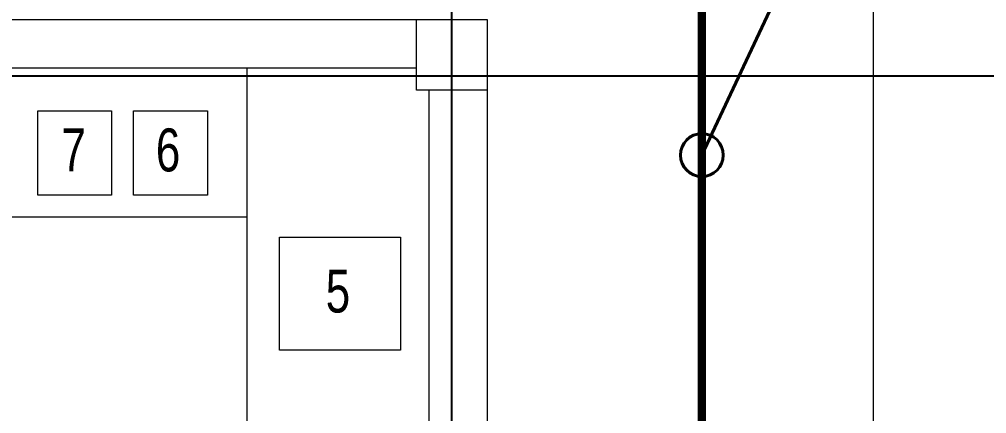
# Model space of a CAD drawing. Header units: metres. Extents: x -18745 to 220762, y -1579758 to -1356048.
# Drawn here: x 207698 to 212205, y -1456809 to -1454973 of the extents above; entities that cross this region are included whole.
import ezdxf
from ezdxf import colors
from ezdxf.entities.mleader import LeaderData, LeaderLine
from ezdxf.math import Vec2, Vec3

# ---------------------------------------------------------------- set-up
doc = ezdxf.new("R2010")
doc.units = ezdxf.units.M
doc.linetypes.add('DASHDOTX2', pattern=[50.8, 25.4, -12.7, 0, -12.7])
doc.linetypes.add('DASHED2', pattern=[0.375, 0.25, -0.125])
doc.layers.get('0').update_dxf_attribs({"lineweight": 0})
doc.layers.add('0E-PW-GRD', color=6, linetype='Continuous')
doc.layers.add('A-100 - Copy$0$axes', color=8, linetype='Continuous')
for name, color, linetype, lineweight in [('A-100 - Copy$0$Medical Equipment and Furniture', 8, 'Continuous', 0), ('A-100 - Copy$0$Proj', 8, 'Continuous', 0), ('A-100 - Copy$0$Structure', 8, 'Continuous', 9), ('A-100 - Copy$0$Walls', 8, 'Continuous', 0), ('E-GRND', 94, 'DASHED2', 40)]:
    doc.layers.add(name, color=color, linetype=linetype, lineweight=lineweight)
doc.styles.add('A-100 - Copy$0$X3G_ENTITY_2587EA', font='swisscl.ttf', dxfattribs={"height": 200})
doc.styles.add('ROMANS', font='romans.shx', dxfattribs={"width": 0.85})

# ---------------------------------------------------------------- blocks, each defined once
blk = doc.blocks.new('_Origin')
at = {"color": 0, "linetype": 'ByBlock', "lineweight": -2}
blk.add_line((0, 0), (-1, 0), dxfattribs=at)
blk.add_circle((0, 0), 0.5, dxfattribs=at)
blk = doc.blocks.new('A-100 - Copy')
at = {"layer": 'A-100 - Copy$0$axes'}
for p, q in [((209713.3, -1477297.4, 0), (209713.3, -1451192.7, 0)), ((209713.3, -1477297.4, 0), (209713.3, -1451192.7, 0)), ((215795, -1455237.7, 2.4), (83877.8, -1455237.7, 2.4))]:
    blk.add_line(p, q, dxfattribs=at)
at = {"layer": 'A-100 - Copy$0$Medical Equipment and Furniture'}
blk.add_line((207068.8, -1455892.7, 0), (208758.3, -1455892.7, 0), dxfattribs=at)
at = {"layer": 'A-100 - Copy$0$Medical Equipment and Furniture', "elevation": 0}
blk.add_lwpolyline([(208758.3, -1455197.7), (208758.3, -1460332.7)], dxfattribs=at)
for points in [[(207783.5, -1455397.9), (208128.1, -1455397.9), (208128.1, -1455790.7), (207783.5, -1455790.7)], [(208230.4, -1455397.9), (208574.9, -1455397.9), (208574.9, -1455790.7), (208230.4, -1455790.7)], [(208910.7, -1455987.4), (209474.5, -1455987.4), (209474.5, -1456512.6), (208910.7, -1456512.6)]]:
    blk.add_lwpolyline(points, close=True, dxfattribs=at)
at = {"layer": 'A-100 - Copy$0$Proj'}
blk.add_lwpolyline([(188053.3, -1469902.7), (188053.3, -1471182.7), (211678.3, -1471182.7), (211678.3, -1453692.7), (188053.3, -1453692.7), (188053.3, -1454972.7)], dxfattribs=at)
at = {"layer": 'A-100 - Copy$0$Structure', "elevation": 0}
blk.add_lwpolyline([(209548.3, -1454972.7), (209878.3, -1454972.7), (209878.3, -1455302.7), (209548.3, -1455302.7)], close=True, dxfattribs=at)
at = {"layer": 'A-100 - Copy$0$Walls'}
for p, q in [((206863.3, -1454972.7, 0), (209548.3, -1454972.7, 0)), ((206863.3, -1455197.7, 0), (209548.3, -1455197.7, 0)), ((209608.3, -1457125.2, 0), (209608.3, -1455302.7, 0)), ((209878.3, -1455302.7, 0), (209878.3, -1457125.2, 0))]:
    blk.add_line(p, q, dxfattribs=at)
at = {"layer": 'A-100 - Copy$0$Medical Equipment and Furniture', "char_height": 200, "attachment_point": 2, "style": 'A-100 - Copy$0$X3G_ENTITY_2587EA'}
for s, insert in [('7', (207951, -1455480.7, 0)), ('6', (208390.9, -1455480.7, 0)), ('5', (209182.5, -1456137.7, 0))]:
    blk.add_mtext(s, dxfattribs=dict(at, insert=insert))

msp = doc.modelspace()

# ---------------------------------------------------------------- linework, layer by layer
at = {"layer": '0E-PW-GRD', "linetype": 'DASHDOTX2', "ltscale": 10, "const_width": 40, "elevation": 0}
msp.add_lwpolyline([(145625.6, -1394572.7), (167779.4, -1394572.7), (167779.4, -1395822.7), (174978.3, -1395822.7), (174978.3, -1403237.7), (176258.3, -1403237.7), (176258.3, -1434902.7), (174978.3, -1434902.7), (174978.3, -1448023.8), (174978.3, -1453972.7), (210878.3, -1453972.7), (210878.3, -1470902.7), (174978.3, -1470902.7), (174978.3, -1477822.7), (158048.3, -1477822.7)], dxfattribs=at)

# ---------------------------------------------------------------- leaders
at = {"layer": 'E-GRND', "linetype": 'ByBlock', "ltscale": 400}
ml = msp.add_multileader_mtext('Standard', dxfattribs=at)
ml.set_content('{\\fArial|b0|i0|c0|p34;\\W0.75;\\C256;95MM² BARE COPPER CONDUCTOR BURIED 500MM UNDER GROUND, LIGHTNING LOOP TO BE USED FOR LV GROUNDING (TYPICAL)}', color=140, style='ROMANS')
ml.set_leader_properties(color=181, lineweight=-1)
ml.set_arrow_properties(name='ORIGIN')
ml.build(insert=Vec2(0, 0))
ml.multileader.update_dxf_attribs({"dogleg_length": 319.7, "arrow_head_size": 200})
ctx = ml.context
ctx.base_point, ctx.char_height, ctx.arrow_head_size, ctx.landing_gap_size, ctx.plane_origin, ctx.plane_x_axis, ctx.plane_y_axis = Vec3(212551.6, -1452978.9, 0), 300, 200, 200, Vec3(210689.7, -1453255.7, 0), Vec3(1, 0.000063), Vec3(-0.000063, 1)
notes = []
notes.append((ctx, [(1, (1, 1, 0), (212109.7, -1452978.9, 0), (1, 0.000063), 442, [(0, [(210878.3, -1455604.6, 0)], 0, [])])]))
ctx.mtext.insert, ctx.mtext.text_direction, ctx.mtext.rotation, ctx.mtext.width, ctx.mtext.defined_height, ctx.mtext.flow_direction = Vec3(212751.6, -1452784.8, 0), Vec3(1, 0.000063), 0.000063, 6064.581, 1842.3, 5
for ctx, leaders in notes:
    for number, flags, end, landing, length, lines in leaders:
        leader = LeaderData()
        leader.index, (leader.has_last_leader_line, leader.has_dogleg_vector, leader.attachment_direction) = number, flags
        leader.last_leader_point, leader.dogleg_vector, leader.dogleg_length = Vec3(end), Vec3(landing), length
        for number, points, colour, breaks in lines:
            line = LeaderLine()
            line.index, line.vertices, line.color, line.breaks = number, Vec3.list(points), colors.encode_raw_color(colour), breaks
            leader.lines.append(line)
        ctx.leaders.append(leader)

# ---------------------------------------------------------------- next in the draw order: block references
msp.add_blockref('A-100 - Copy', (0, 0))

doc.saveas('drawing.dxf')
